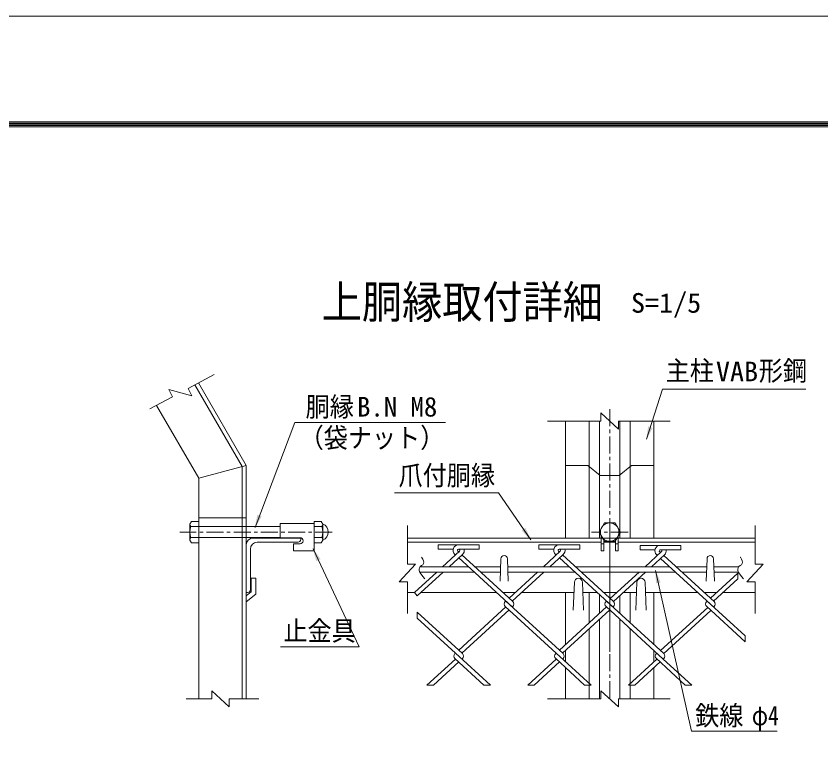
# Model space of a CAD drawing. Units: millimetres, scale not verified, with parts at other scales. Extents: x -4455 to 4455, y -3150 to 3150.
# Drawn here: x 1117 to 2892, y 1545 to 3150 of the extents above; entities that cross this region are included whole.
import ezdxf
from ezdxf.enums import TextEntityAlignment as Align

# ---------------------------------------------------------------- set-up
doc = ezdxf.new("R2010")
doc.units = ezdxf.units.MM
doc.header["$LTSCALE"] = 30
doc.linetypes.add('DASHED', pattern=[7.5, 6, -1.5])
doc.linetypes.add('USER1', pattern=[2, 1.25, -0.25, 0.25, -0.25])
doc.layers.add('0-0_7詳細', color=7, linetype='Continuous', lineweight=18)
doc.layers.add('0-E_D-TTL', color=7, linetype='Continuous', lineweight=9)
doc.styles.add('ＭＳ ゴシック', font='')
doc.styles.get('ＭＳ ゴシック').set_extended_font_data('MS Gothic')

msp = doc.modelspace()

# ---------------------------------------------------------------- linework, layer by layer
at = {"layer": '0-0_7詳細', "color": 4}
for p, q in [((1496.46, 2328.85), (1554, 2359.66)), ((1462.28, 2310.55), (1453.78, 2326.42)), ((1504.96, 2312.98), (1453.78, 2326.42)), ((1496.46, 2328.85), (1504.96, 2312.98)), ((1462.28, 2310.55), (1412.41, 2283.85)), ((2445.61, 2239.17), (2406.84, 2275.17)), ((2406.84, 2257.17), (2406.84, 2275.17)), ((2406.84, 2257.17), (2289.03, 2257.17)), ((2445.61, 2257.17), (2559.55, 2257.17)), ((2445.61, 2257.17), (2445.61, 2239.17)), ((1980.15, 1941.42), (1980.15, 2027)), ((2746.55, 1941.42), (2746.55, 2027)), ((1998.15, 1941.42), (1962.15, 1902.65)), ((1980.15, 1941.42), (1998.15, 1941.42)), ((1980.15, 1902.65), (1962.15, 1902.65)), ((1980.15, 1902.65), (1980.15, 1832.45)), ((2746.55, 1902.65), (2728.55, 1902.65)), ((2746.55, 1902.65), (2746.55, 1832.45)), ((1548.69, 1644.55), (1548.69, 1662.55)), ((1587.46, 1626.55), (1548.69, 1662.55)), ((2445.61, 1626.55), (2406.84, 1662.55)), ((2406.84, 1644.55), (2406.84, 1662.55)), ((1548.69, 1644.55), (1492.12, 1644.55)), ((1587.46, 1644.55), (1652.73, 1644.55)), ((1587.46, 1644.55), (1587.46, 1626.55)), ((2406.84, 1644.55), (2289.03, 1644.55)), ((2445.61, 1644.55), (2559.55, 1644.55)), ((2445.61, 1644.55), (2445.61, 1626.55))]:
    msp.add_line(p, q, dxfattribs=at)
at = {"layer": '0-0_7詳細', "lineweight": 9}
for p, q in [((1511.71, 2337.01), (1615.89, 2156.57)), ((1519.64, 2341.27), (1624.89, 2158.98)), ((1427.03, 2291.68), (1519.89, 2130.85)), ((2328.72, 2257.17), (2328.72, 1998.98)), ((2381.22, 2257.17), (2381.22, 1998.98)), ((2403.72, 2257.17), (2403.72, 1998.98)), ((2448.72, 2257.17), (2448.72, 1998.98)), ((2471.22, 2257.17), (2471.22, 1998.98)), ((2523.72, 2257.17), (2523.72, 1998.98)), ((1519.89, 2130.85), (1624.89, 2158.98)), ((1615.89, 2156.57), (1615.89, 1644.55)), ((1624.89, 2158.98), (1624.89, 1644.55)), ((2447.22, 2137.28), (2474.22, 2158.98)), ((2474.22, 2158.98), (2523.72, 2158.98)), ((1519.89, 2130.85), (1519.89, 1644.55)), ((2405.22, 2137.28), (2447.22, 2137.28)), ((1624.89, 2043.98), (1519.89, 2043.98)), ((1500.69, 2030.09), (1504.01, 2035.85)), ((1500.69, 1994.57), (1500.69, 2030.09)), ((1502.75, 2024.33), (1519.89, 2024.33)), ((1504.01, 2035.85), (1519.89, 2035.85)), ((1519.89, 1988.81), (1519.89, 2035.85)), ((1624.89, 2024.33), (1699.32, 2024.33)), ((1699.32, 2031.29), (1774.32, 2031.29)), ((1699.32, 2031.29), (1699.32, 1999.79)), ((1774.32, 1988.81), (1774.32, 2035.85)), ((1790.19, 2035.85), (1774.32, 2035.85)), ((1774.32, 2031.29), (1774.32, 1971.29)), ((1791.46, 2024.33), (1774.32, 2024.33)), ((1793.52, 2030.09), (1790.19, 2035.85)), ((1793.52, 1994.57), (1793.52, 2030.09)), ((1500.69, 1994.57), (1504.01, 1988.81)), ((1502.75, 2000.33), (1519.89, 2000.33)), ((1504.01, 1988.81), (1519.89, 1988.81)), ((1624.89, 2000.33), (1699.32, 2000.33)), ((1639.89, 1998.98), (1744.89, 1998.98)), ((1648.89, 1989.98), (1738.89, 1989.98)), ((1699.32, 1999.79), (1743.57, 1999.79)), ((1744.89, 1998.98), (1744.89, 1995.98)), ((1791.46, 2000.33), (1774.32, 2000.33)), ((1790.19, 1988.81), (1774.32, 1988.81)), ((1793.52, 1994.57), (1790.19, 1988.81)), ((1980.15, 1998.98), (2407.47, 1998.98)), ((1980.15, 1989.98), (2407.47, 1989.98)), ((2561.22, 1998.98), (2291.22, 1998.98)), ((2407.47, 2004.07), (2407.47, 1971.29)), ((2409.94, 1999.79), (2407.47, 1999.79)), ((2410.41, 1998.98), (2442.03, 1998.98)), ((2413.47, 1993.68), (2413.47, 1971.29)), ((2413.47, 1989.98), (2438.97, 1989.98)), ((2442.5, 1999.79), (2444.97, 1999.79)), ((2444.97, 2004.07), (2444.97, 1971.29)), ((2444.97, 1998.98), (2746.55, 1998.98)), ((2444.97, 1989.98), (2746.55, 1989.98)), ((1624.89, 1878.98), (1624.89, 1983.98)), ((1633.89, 1884.98), (1633.89, 1974.98)), ((1729.32, 1986.29), (1729.32, 1971.29)), ((1729.32, 1986.29), (1743.57, 1986.29)), ((1729.32, 1971.29), (1774.32, 1971.29)), ((2413.47, 1986.29), (2407.47, 1986.29)), ((2413.47, 1971.29), (2407.47, 1971.29)), ((2438.97, 1986.29), (2444.97, 1986.29)), ((2086.08, 1961.86), (2084.64, 1963.18)), ((2100.28, 1961.86), (2101.72, 1963.18)), ((2184.64, 1904.15), (2186.44, 1953.35)), ((2202.64, 1904.15), (2200.84, 1953.35)), ((2638.95, 1904.15), (2640.75, 1953.35)), ((2656.95, 1904.15), (2655.15, 1953.35)), ((2008, 1935.98), (2114.32, 1935.98)), ((2128.53, 1935.98), (2185.81, 1935.98)), ((2201.48, 1935.98), (2336.35, 1935.98)), ((2350.56, 1935.98), (2558.38, 1935.98)), ((2572.59, 1935.98), (2640.11, 1935.98)), ((2655.78, 1935.98), (2710.84, 1935.98)), ((2007.47, 1923.98), (2127.42, 1923.98)), ((2141.63, 1923.98), (2185.37, 1923.98)), ((2201.92, 1923.98), (2349.44, 1923.98)), ((2363.65, 1923.98), (2571.47, 1923.98)), ((2585.68, 1923.98), (2639.67, 1923.98)), ((2656.22, 1923.98), (2710.31, 1923.98)), ((1635.44, 1910.48), (1635.44, 1880.19)), ((1645.94, 1910.48), (1635.44, 1910.48)), ((1645.94, 1910.48), (1645.94, 1875.03)), ((2345.97, 1839.98), (2348.22, 1901.48)), ((2368.47, 1839.98), (2366.22, 1901.48)), ((2483.97, 1839.98), (2486.22, 1901.48)), ((2506.47, 1839.98), (2504.22, 1901.48)), ((1624.89, 1872.03), (1635.44, 1880.19)), ((1624.89, 1878.98), (1627.89, 1878.98)), ((1624.89, 1858.76), (1645.94, 1875.03)), ((1980.15, 1878.98), (1995.62, 1878.98)), ((2009.83, 1878.98), (2176.53, 1878.98)), ((2190.74, 1878.98), (2217.65, 1878.98)), ((2231.86, 1878.98), (2347.4, 1878.98)), ((2328.72, 1878.98), (2328.72, 1764.29)), ((2367.05, 1878.98), (2398.55, 1878.98)), ((2381.22, 1878.98), (2381.22, 1812.39)), ((2403.72, 1874.24), (2403.72, 1833.01)), ((2412.76, 1878.98), (2441.82, 1878.98)), ((2448.72, 1872.28), (2448.72, 1833.01)), ((2456.03, 1878.98), (2485.4, 1878.98)), ((2471.22, 1878.98), (2471.22, 1812.39)), ((2505.05, 1878.98), (2620.58, 1878.98)), ((2523.72, 1878.98), (2523.72, 1764.29)), ((2634.79, 1878.98), (2661.71, 1878.98)), ((2675.92, 1878.98), (2746.55, 1878.98)), ((2434.4, 1848.1), (2433.33, 1847.12)), ((2403.72, 1819.99), (2403.72, 1644.55)), ((2448.72, 1819.99), (2448.72, 1644.55)), ((2381.22, 1799.37), (2381.22, 1678.39)), ((2471.22, 1799.37), (2471.22, 1678.39)), ((2328.72, 1751.26), (2328.72, 1726.5)), ((2523.72, 1751.26), (2523.72, 1726.5)), ((2328.72, 1713.48), (2328.72, 1644.55)), ((2523.72, 1713.48), (2523.72, 1644.55)), ((2381.22, 1676.37), (2381.22, 1644.55)), ((2471.22, 1676.37), (2471.22, 1644.55))]:
    msp.add_line(p, q, dxfattribs=at)
at = {"layer": '0-0_7詳細', "color": 1, "linetype": 'USER1'}
for p, q in [((2426.22, 2283.21), (2426.22, 1644.55)), ((1814.57, 2012.33), (1478.32, 2012.33)), ((2466.52, 2012.33), (2385.87, 2012.33)), ((2426.22, 2013.89), (2426.22, 1748.31))]:
    msp.add_line(p, q, dxfattribs=at)
at = {"layer": '0-0_7詳細', "color": 3, "linetype": 'DASHED'}
for p, q in [((1519.89, 2024.33), (1624.89, 2024.33)), ((1519.89, 2000.33), (1624.89, 2000.33))]:
    msp.add_line(p, q, dxfattribs=at)
at = {"layer": '0-0_7詳細', "color": 3}
for p, q in [((2048.18, 1984.03), (2048.18, 1974.43)), ((2093.62, 1984.03), (2048.18, 1984.03)), ((2080.99, 1974.43), (2048.18, 1974.43)), ((2095.24, 1970.26), (2057.83, 1935.98)), ((2093.18, 1968.37), (2091.12, 1970.26)), ((2092.74, 1984.03), (2138.18, 1984.03)), ((2092.74, 1974.43), (2138.18, 1974.43)), ((2093.62, 1974.43), (2092.74, 1974.43)), ((2093.18, 1968.37), (2095.24, 1970.26)), ((2138.18, 1984.03), (2138.18, 1974.43)), ((2315.64, 1984.03), (2270.21, 1984.03)), ((2270.21, 1984.03), (2270.21, 1974.43)), ((2303.01, 1974.43), (2270.21, 1974.43)), ((2317.27, 1970.26), (2279.86, 1935.98)), ((2315.21, 1968.37), (2313.15, 1970.26)), ((2314.77, 1984.03), (2360.21, 1984.03)), ((2314.77, 1974.43), (2360.21, 1974.43)), ((2315.64, 1974.43), (2314.77, 1974.43)), ((2360.21, 1984.03), (2360.21, 1974.43)), ((2493.31, 1983.05), (2493.31, 1973.45)), ((2538.74, 1983.05), (2493.31, 1983.05)), ((2526.11, 1973.45), (2493.31, 1973.45)), ((2537.87, 1983.05), (2583.31, 1983.05)), ((2537.87, 1973.45), (2583.31, 1973.45)), ((2538.74, 1973.45), (2537.87, 1973.45)), ((2583.31, 1983.05), (2583.31, 1973.45)), ((2101.72, 1963.18), (2072.04, 1935.98)), ((2211.3, 1847.12), (2093.18, 1955.35)), ((2212.37, 1859.16), (2100.28, 1961.86)), ((2323.75, 1963.18), (2294.07, 1935.98)), ((2308.1, 1961.86), (2306.67, 1963.18)), ((2433.33, 1847.12), (2315.21, 1955.35)), ((2434.4, 1859.16), (2322.31, 1961.86)), ((2540.36, 1969.28), (2504.03, 1935.98)), ((2546.85, 1962.2), (2518.24, 1935.98)), ((2531.2, 1960.88), (2529.76, 1962.2)), ((2538.31, 1967.39), (2536.25, 1969.28)), ((2656.43, 1846.14), (2538.31, 1954.37)), ((2657.5, 1858.18), (2545.41, 1960.88)), ((2044.73, 1923.98), (1995.62, 1878.98)), ((2266.76, 1923.98), (2204.19, 1866.65)), ((2280.97, 1923.98), (2211.3, 1860.14)), ((2490.93, 1923.98), (2427.29, 1865.67)), ((2505.14, 1923.98), (2434.4, 1859.16)), ((2708.59, 1921.94), (2648.25, 1866.65)), ((2708.59, 1921.94), (2708.59, 1908.92)), ((2708.59, 1908.92), (2655.36, 1860.14)), ((2212.37, 1859.16), (2204.19, 1866.65)), ((2197.09, 1847.12), (2093.18, 1751.9)), ((2197.09, 1860.14), (2196.02, 1859.16)), ((2197.09, 1860.14), (2196.02, 1859.16)), ((2308.1, 1745.39), (2196.02, 1848.1)), ((2323.38, 1744.41), (2197.09, 1860.14)), ((2212.37, 1848.1), (2211.3, 1847.12)), ((2419.12, 1847.12), (2315.21, 1751.9)), ((2419.12, 1860.14), (2418.05, 1859.16)), ((2419.12, 1860.14), (2418.05, 1859.16)), ((2544.34, 1732.37), (2418.05, 1848.1)), ((2545.41, 1744.41), (2419.12, 1860.14)), ((2642.22, 1846.14), (2538.31, 1750.92)), ((2641.15, 1860.14), (2640.07, 1859.16)), ((2641.15, 1860.14), (2640.07, 1859.16)), ((2648.25, 1840.61), (2640.07, 1848.1)), ((2724.71, 1770.54), (2640.07, 1848.1)), ((2724.71, 1783.56), (2641.15, 1860.14)), ((2656.43, 1848.1), (2655.36, 1847.12)), ((2656.43, 1848.1), (2655.36, 1847.12)), ((2101.36, 1744.41), (2001.73, 1835.7)), ((2001.73, 1822.68), (2001.73, 1835.7)), ((2204.19, 1840.61), (2100.28, 1745.39)), ((2426.22, 1840.61), (2322.31, 1745.39)), ((2649.32, 1839.63), (2545.41, 1744.41)), ((2086.08, 1745.39), (2001.73, 1822.68)), ((2724.71, 1783.56), (2724.71, 1770.54)), ((2086.08, 1745.39), (2085, 1744.41)), ((2086.08, 1745.39), (2085, 1744.41)), ((2163.08, 1674.83), (2086.08, 1745.39)), ((2101.36, 1744.41), (2093.18, 1751.9)), ((2308.1, 1745.39), (2307.03, 1744.41)), ((2308.1, 1745.39), (2307.03, 1744.41)), ((2385.11, 1674.83), (2308.1, 1745.39)), ((2323.38, 1744.41), (2315.21, 1751.9)), ((2530.13, 1745.39), (2529.06, 1744.41)), ((2530.13, 1745.39), (2529.06, 1744.41)), ((2086.08, 1732.37), (2023.28, 1674.83)), ((2093.18, 1725.86), (2037.49, 1674.83)), ((2148.87, 1674.83), (2085, 1733.35)), ((2101.36, 1733.35), (2100.28, 1732.37)), ((2308.1, 1732.37), (2245.3, 1674.83)), ((2315.21, 1725.86), (2259.51, 1674.83)), ((2370.9, 1674.83), (2307.03, 1733.35)), ((2323.38, 1733.35), (2322.31, 1732.37)), ((2530.13, 1732.37), (2467.33, 1674.83)), ((2537.24, 1725.86), (2481.54, 1674.83)), ((2592.93, 1674.83), (2529.06, 1733.35)), ((2537.24, 1725.86), (2529.06, 1733.35)), ((2545.41, 1733.35), (2544.34, 1732.37)), ((2545.41, 1733.35), (2544.34, 1732.37)), ((2607.14, 1674.83), (2544.34, 1732.37)), ((2037.49, 1674.83), (2023.28, 1674.83)), ((2163.08, 1674.83), (2148.87, 1674.83)), ((2259.51, 1674.83), (2245.3, 1674.83)), ((2385.11, 1674.83), (2370.9, 1674.83)), ((2481.54, 1674.83), (2467.33, 1674.83)), ((2607.14, 1674.83), (2592.93, 1674.83))]:
    msp.add_line(p, q, dxfattribs=at)
at = {"layer": '0-0_7詳細', "lineweight": 9}
for points in [[(2858.48, 2327.52), (2542.93, 2327.52), (2507.31, 2217.03)], [(2064.42, 2253.79), (1732.18, 2253.79), (1644.17, 2022.71)], [(2405.22, 2137.28), (2378.22, 2158.98), (2328.72, 2158.98)], [(1951.91, 2098.61), (2180.66, 2098.61), (2252.2, 1995.56)], [(2438.97, 1993.68), (2438.97, 1971.29), (2444.97, 1971.29)], [(1700.43, 1759.54), (1874.01, 1759.54), (1771.97, 1975.69)], [(2795.54, 1573.58), (2606.47, 1573.58), (2527.19, 1927.35)]]:
    msp.add_lwpolyline(points, dxfattribs=at)
at = {"layer": '0-0_7詳細', "color": 3}
msp.add_lwpolyline([(2402.7, 2012.33), (2414.46, 2032.7), (2437.98, 2032.7), (2449.74, 2012.33), (2437.98, 1991.96), (2414.46, 1991.96)], close=True, dxfattribs=at)
at = {"layer": '0-0_7詳細', "color": 4}
for points in [[(2011.2, 1957.25), (2011.51, 1956.86), (2014.18, 1952.66), (2015.74, 1948.91), (2016.21, 1945.59), (2015.59, 1942.72), (2013.87, 1940.28), (2011.05, 1938.3), (2008.22, 1936.29), (2006.47, 1933.81), (2005.79, 1930.85), (2006.18, 1927.42), (2007.65, 1923.51), (2010.19, 1919.13), (2013.8, 1914.27), (2018.49, 1908.94)], [(2714.04, 1957.25), (2714.35, 1956.86), (2717.01, 1952.66), (2718.58, 1948.91), (2719.05, 1945.59), (2718.42, 1942.72), (2716.7, 1940.28), (2713.89, 1938.3), (2711.06, 1936.29), (2709.3, 1933.81), (2708.62, 1930.85), (2709.02, 1927.42), (2710.48, 1923.51), (2713.02, 1919.13), (2716.64, 1914.27), (2721.32, 1908.94)], [(2746.55, 1941.42), (2764.55, 1941.42), (2728.55, 1902.65)]]:
    msp.add_lwpolyline(points, dxfattribs=at)
at = {"layer": '0-0_7詳細', "color": 3}
msp.add_lwpolyline([(2058.94, 1923.98), (2001.73, 1871.55), (1995.62, 1878.98)], dxfattribs=at)
msp.add_circle((2426.22, 2012.33), 20.4, dxfattribs=at)
at = {"layer": '0-0_7詳細', "lineweight": 9}
for centre, radius, start, end in [((1509.77, 2030.09), 9.09, 180, 219.3382), ((1536.69, 2012.33), 36, 160.52878, 199.47122), ((1784.43, 2030.09), 9.09, 320.6618, 0), ((1757.52, 2012.33), 36, 340.52878, 19.47122), ((1786.7, 2012.33), 19.02, 291.00774, 68.99226), ((1509.77, 1994.57), 9.09, 140.6618, 180), ((1639.89, 1983.98), 15, 90, 180), ((1648.89, 1974.98), 15, 90, 180), ((1738.89, 1995.98), 6, 270, 0), ((1743.57, 1993.04), 6.75, 270, 90), ((1784.43, 1994.57), 9.09, 0, 39.3382), ((2193.64, 1953.35), 7.2, 0, 180), ((2647.95, 1953.35), 7.2, 0, 180), ((2357.22, 1901.48), 9, 0, 180), ((2495.22, 1901.48), 9, 0, 180), ((1627.89, 1884.98), 6, 270, 0)]:
    msp.add_arc(centre, radius, start, end, dxfattribs=at)
at = {"layer": '0-0_7詳細', "color": 3}
for centre, radius, start, end in [((2092.74, 1972.03), 12, 90, 227.5), ((2092.74, 1972.03), 2.4, 90, 227.5), ((2093.62, 1972.03), 2.4, 312.5, 90), ((2093.62, 1972.03), 12, 312.5, 11.53696), ((2314.77, 1972.03), 12, 90, 227.5), ((2314.77, 1972.03), 2.4, 90, 227.5), ((2315.64, 1972.03), 2.4, 312.5, 90), ((2315.64, 1972.03), 12, 312.5, 11.53696), ((2537.87, 1971.05), 12, 90, 227.5), ((2537.87, 1971.05), 2.4, 90, 227.5), ((2538.74, 1971.05), 2.4, 312.5, 90), ((2538.74, 1971.05), 12, 312.5, 11.53696), ((2201.09, 1853.63), 7.5, 132.5, 227.5), ((2207.3, 1853.63), 7.5, 312.5, 47.5), ((2423.11, 1853.63), 7.5, 132.5, 227.5), ((2429.33, 1853.63), 7.5, 312.5, 47.5), ((2645.14, 1853.63), 7.5, 132.5, 227.5), ((2651.36, 1853.63), 7.5, 312.5, 47.5), ((2090.07, 1738.88), 7.5, 132.5, 227.5), ((2096.29, 1738.88), 7.5, 312.5, 47.5), ((2312.1, 1738.88), 7.5, 132.5, 227.5), ((2318.32, 1738.88), 7.5, 312.5, 47.5), ((2534.13, 1738.88), 7.5, 132.5, 227.5), ((2540.34, 1738.88), 7.5, 312.5, 47.5)]:
    msp.add_arc(centre, radius, start, end, dxfattribs=at)
at = {"layer": '0-0_7詳細'}
for points in [[(2506.7, 2215.13), (2510.94, 2245.28), (2520.86, 2242.08)], [(1643.46, 2020.84), (1649.27, 2050.73), (1659.01, 2047.02)], [(2253.34, 1993.92), (2231.95, 2015.59), (2240.51, 2021.53)], [(1771.12, 1977.5), (1788.63, 1952.59), (1779.21, 1948.15)], [(2526.75, 1929.31), (2538.39, 1901.17), (2528.22, 1898.89)]]:
    msp.add_solid(points, dxfattribs=at)
at = {"layer": '0-E_D-TTL', "color": 2, "lineweight": 18}
msp.add_lwpolyline([(-4454.85, 3150.21), (4454.85, 3150.21), (4454.85, -3150.21), (-4454.85, -3150.21)], close=True, dxfattribs=at)
at = {"layer": '0-E_D-TTL'}
for points in [[(-4168.47, 2916.87), (4168.47, 2916.87), (4168.47, -2916.87), (-4168.47, -2916.87)], [(-4165.81, 2914.21), (4165.81, 2914.21), (4165.81, -2914.21), (-4165.81, -2914.21)], [(-4163.16, 2911.56), (4163.16, 2911.56), (4163.16, -2911.56), (-4163.16, -2911.56)], [(-4160.51, 2908.91), (4160.51, 2908.91), (4160.51, -2908.91), (-4160.51, -2908.91)], [(-4157.86, 2906.26), (4157.86, 2906.26), (4157.86, -2906.26), (-4157.86, -2906.26)]]:
    msp.add_lwpolyline(points, close=True, dxfattribs=at)

# ---------------------------------------------------------------- texts
at = {"layer": '0-0_7詳細', "style": 'ＭＳ ゴシック', "width": 0.9}
msp.add_text('上胴縁取付詳細', height=72.14, dxfattribs=at).set_placement((1791.25, 2462.1), align=Align.BOTTOM_LEFT)
at = {"layer": '0-0_7詳細', "color": 3, "style": 'ＭＳ ゴシック'}
for s, width, p in [('S=1/5', 1.05, (2473.17, 2483.05)), ('主柱', 0.9, (2549.66, 2333.44)), ('形鋼', 0.9, (2754.93, 2333.44)), ('VAB', 1.05, (2660.46, 2331.72)), ('胴縁', 0.9, (1755.69, 2254.02)), ('（袋ナット）', 0.9, (1742.47, 2185.64)), ('爪付胴縁', 0.9, (1960.63, 2102.76)), ('止金具', 0.9, (1706.65, 1759.91)), ('鉄線', 0.9, (2614.61, 1573.08)), ('φ4', 0.8, (2739.53, 1573.08))]:
    msp.add_text(s, height=43.33, dxfattribs=dict(at, width=width)).set_placement(p, align=Align.BOTTOM_LEFT)
msp.add_text('B.N M8', height=43.33, dxfattribs=at).set_placement((1869.14, 2254.02), align=Align.BOTTOM_LEFT)

doc.saveas('drawing.dxf')
